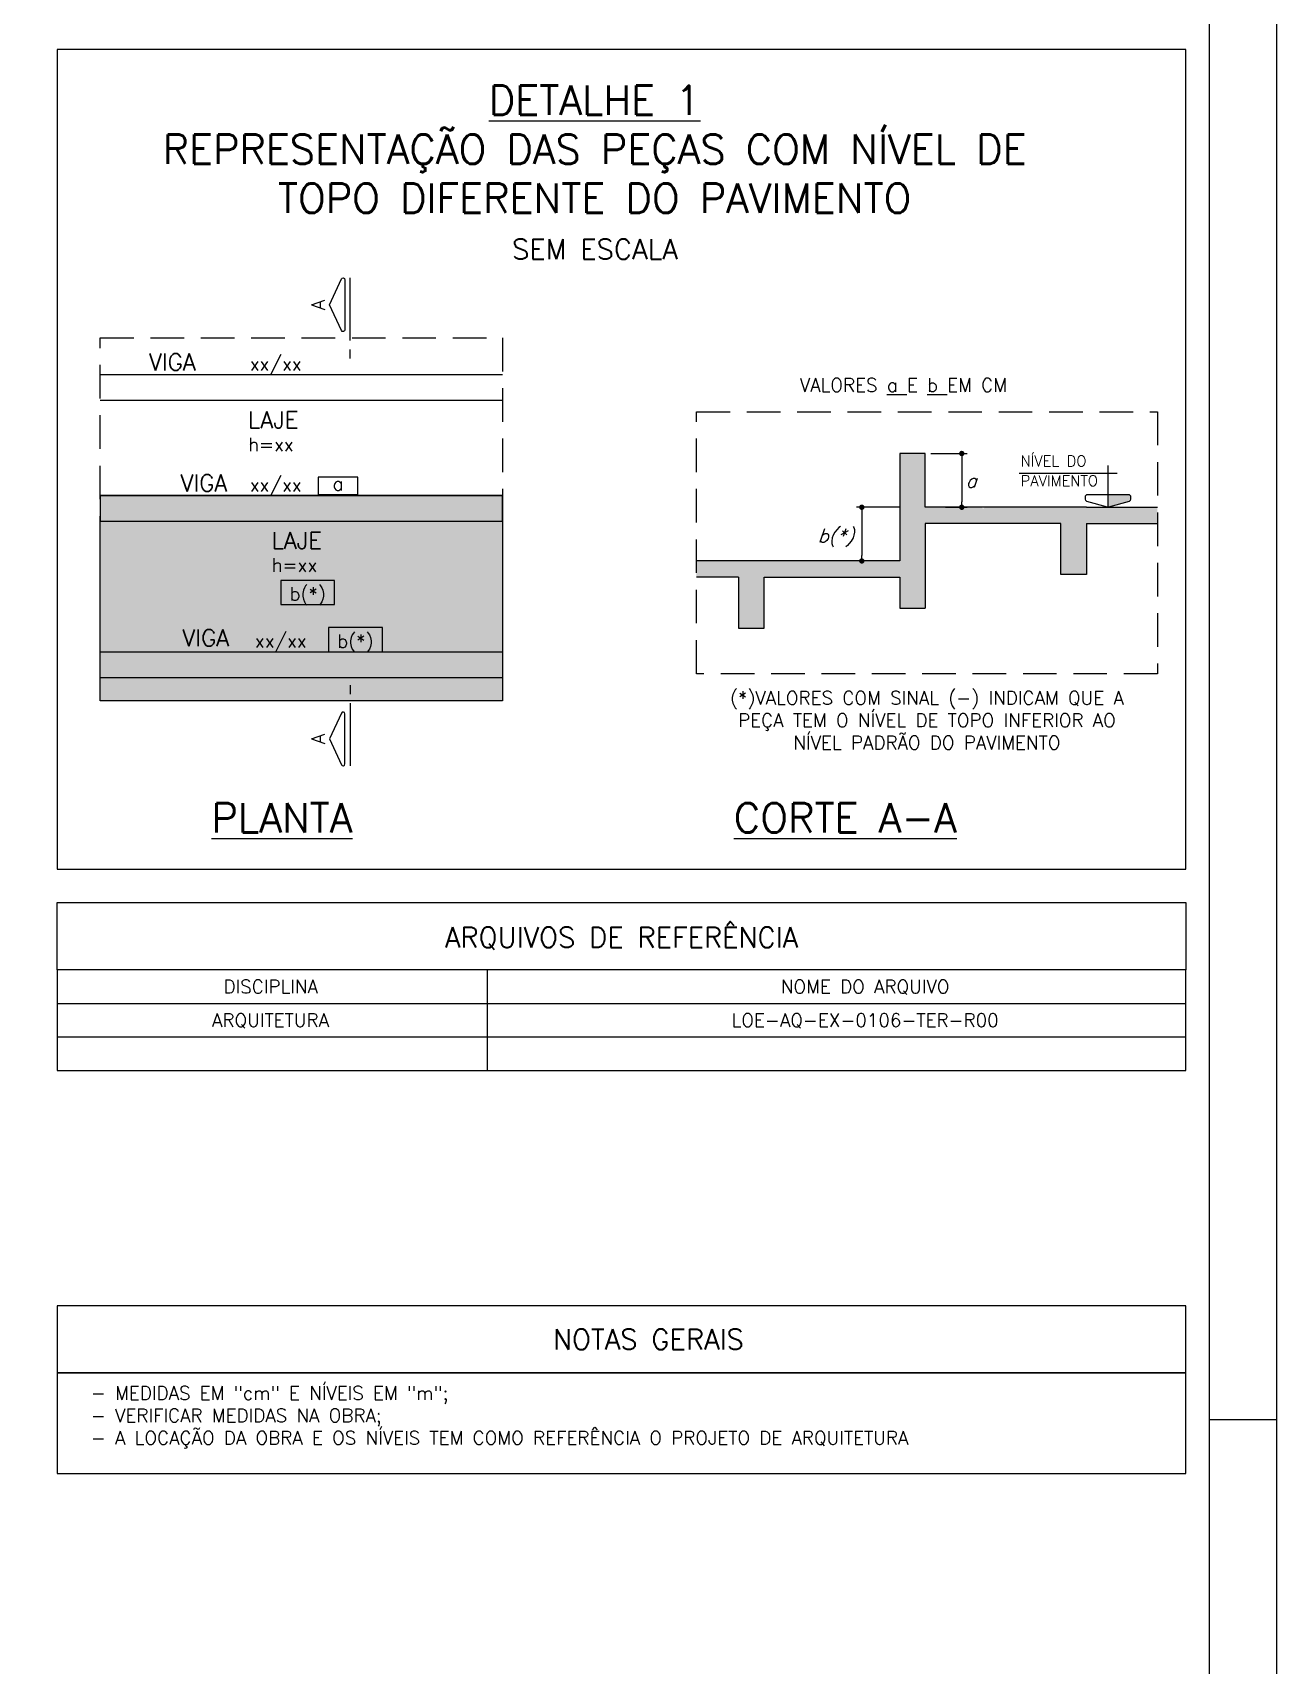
# Model space of a CAD drawing. Extents: x -5173 to 5397, y -2411 to 2089.
# Drawn here: x 4471 to 5397, y -1109 to 106 of the extents above; entities that cross this region are included whole.
import ezdxf
from ezdxf.enums import TextEntityAlignment as Align

# ---------------------------------------------------------------- set-up
doc = ezdxf.new("R2010")
doc.units = 0
doc.header["$LTSCALE"] = 50
doc.header["$MEASUREMENT"] = 0
doc.linetypes.add('DASHED', pattern=[0.75, 0.5, -0.25])
doc.layers.get('0').update_dxf_attribs({"linetype": 'CONTINUOUS'})
for name, color, linetype in [('F-AUX', 2, 'CONTINUOUS'), ('F-CORTE', 4, 'CONTINUOUS'), ('F-CORTE-INDICAÇÃO', 4, 'CONTINUOUS'), ('F-COTAS', 106, 'CONTINUOUS'), ('F-DESNIVEL-1', 254, 'CONTINUOUS'), ('F-DET_LINHA', 1, 'CONTINUOUS'), ('F-DET_TEXTO', 3, 'CONTINUOUS'), ('F-LAJES', 3, 'CONTINUOUS'), ('F-LAJES-DIM', 2, 'CONTINUOUS'), ('F-LAJES-NOME', 4, 'CONTINUOUS'), ('F-MARGEM', 1, 'CONTINUOUS'), ('F-SOLIDO', 71, 'CONTINUOUS'), ('F-TEXTO', 6, 'CONTINUOUS'), ('F-TEXTO-CYAN', 4, 'CONTINUOUS'), ('F-TEXTO-YELLOW', 2, 'CONTINUOUS'), ('F-VIGAS-DIM', 2, 'CONTINUOUS'), ('F-VIGAS-NOME', 4, 'CONTINUOUS')]:
    doc.layers.add(name, color=color, linetype=linetype)
doc.layers.add('F-DESNIVEL-2', color=7, linetype='CONTINUOUS', true_color=0xffd1e8)
doc.styles.add('8718-AE-BARR-FORM-R09$0$ROMANS', font='simplex.shx', dxfattribs={"oblique": 20})
doc.styles.add('CP-TEXTO', font='simplex.shx')
doc.styles.add('MCP', font='simplex.shx')
doc.styles.add('ROMANS', font='simplex.shx')

# ---------------------------------------------------------------- blocks, each defined once
blk = doc.blocks.new('*U178')
at = {"layer": 'F-LAJES-DIM', "color": 1}
blk.add_lwpolyline([(0, 0), (40, 0), (40, 18), (0, 18)], close=True, dxfattribs=at)
at = {"layer": 'F-LAJES-DIM', "style": 'MCP'}
blk.add_attdef('DIM', text='', height=10, dxfattribs=at).set_placement((20, 8), align=Align.MIDDLE_CENTER)
blk = doc.blocks.new('*U176')
at = {"layer": 'F-LAJES-DIM', "color": 1}
blk.add_lwpolyline([(0, 0), (29.4, 0), (29.4, 13), (0, 13)], close=True, dxfattribs=at)
at = {"layer": 'F-LAJES-DIM', "style": 'MCP'}
blk.add_attdef('DIM', text='', height=10, dxfattribs=at).set_placement((14.7, 8), align=Align.MIDDLE_CENTER)
blk = doc.blocks.new('_DOT')
at = {"color": 0, "linetype": 'ByBlock'}
blk.add_line((-0.5, 0), (-1, 0), dxfattribs=at)
at = {"color": 0, "linetype": 'ByBlock', "const_width": 0.5}
blk.add_lwpolyline([(-0.25, 0, 1), (0.25, 0, 1)], format="xyb", close=True, dxfattribs=at)
blk = doc.blocks.new('*U177')
at = {"layer": 'F-LAJES-DIM', "color": 1}
blk.add_lwpolyline([(0, 0), (40.2, 0), (40.2, 18), (0, 18)], close=True, dxfattribs=at)
at = {"layer": 'F-LAJES-DIM', "style": 'MCP'}
blk.add_attdef('DIM', text='', height=10, dxfattribs=at).set_placement((20.1, 8), align=Align.MIDDLE_CENTER)
blk = doc.blocks.new('A0-5L_900')
at = {"layer": 'F-MARGEM', "color": 2}
blk.add_line((210.4, 29.7), (211.4, 29.7), dxfattribs=at)
blk.add_lwpolyline([(0, 0), (0, 90), (211.4, 90), (211.4, 0)], close=True, dxfattribs=at)
at = {"layer": 'F-MARGEM', "color": 7}
blk.add_lwpolyline([(2.5, 89), (210.4, 89), (210.4, 1), (2.5, 1)], close=True, dxfattribs=at)

msp = doc.modelspace()

# ---------------------------------------------------------------- hatches: boundary and pattern name
at = {"layer": 'F-DESNIVEL-1'}
h = msp.add_hatch(color=256, dxfattribs=at)
h.dxf.hatch_style = 1
h.paths.add_polyline_path([(4820.393, -391.602), (4520.965, -391.602), (4520.965, -257.815), (4820.393, -257.815)])
at = {"layer": 'F-DESNIVEL-2'}
h = msp.add_hatch(color=256, dxfattribs=at)
h.dxf.hatch_style = 1
h.paths.add_polyline_path([(4520.965, -257.815), (4820.393, -257.815), (4820.393, -238.815), (4520.965, -238.815)])
at = {"layer": 'F-SOLIDO'}
for points in [[(4964.896, -287.514), (4996.25, -287.514), (5086.97, -287.514, 0.41421356), (5087.97, -288.514, 0.41421356), (5088.97, -287.514), (5116.25, -287.514), (5116.25, -247.514), (5116.25, -207.514), (5135.25, -207.514), (5135.25, -247.514), (5177.326, -247.514, 0.41421356), (5178.326, -248.514, 0.41421356), (5179.326, -247.514), (5255.25, -247.514), (5271.247, -247.514), (5307.981, -247.514), (5307.981, -259.514), (5255.25, -259.514), (5255.25, -297.514), (5236.25, -297.514), (5236.25, -259.514), (5135.25, -259.514), (5135.25, -322.514), (5116.25, -322.514), (5116.25, -299.514), (5015.25, -299.514), (5015.25, -337.514), (4996.25, -337.514), (4996.25, -299.514), (4964.896, -299.514)], [(5271.247, -237.985), (5286.447, -237.985, -0.41421356), (5288.047, -239.585), (5288.047, -241.594, -0.33120617), (5286.906, -243.127), (5271.706, -247.447, -0.07299342), (5271.247, -247.514)]]:
    msp.add_hatch(color=256, dxfattribs=at).paths.add_polyline_path(points)

# ---------------------------------------------------------------- linework, layer by layer
at = {"layer": 'F-AUX', "color": 2}
for p, q in [((5271.247, -216.386), (5271.247, -247.514)), ((5277.966, -222.349), (5205.046, -222.349))]:
    msp.add_line(p, q, dxfattribs=at)
msp.add_lwpolyline([(5271.706, -247.447, -0.14676884), (5270.787, -247.447), (5255.587, -243.127, -0.33120617), (5254.447, -241.594), (5254.447, -239.585, -0.41421356), (5256.047, -237.985), (5286.447, -237.985, -0.41421356), (5288.047, -239.585), (5288.047, -241.594, -0.33120617), (5286.906, -243.127), (5271.706, -247.447, -0.14676884), (5270.787, -247.447)], format="xyb", dxfattribs=at)
at = {"layer": 'F-CORTE'}
for p, q in [((5116.25, -299.514), (5116.25, -322.514)), ((5116.25, -322.514), (5135.25, -322.514))]:
    msp.add_line(p, q, dxfattribs=at)
for points in [[(5255.25, -247.514), (5135.25, -247.514), (5135.25, -207.514), (5116.25, -207.514), (5116.25, -287.514), (4996.25, -287.514)], [(5255.25, -247.514), (5307.981, -247.514)], [(5255.25, -259.514), (5255.25, -297.514), (5236.25, -297.514), (5236.25, -259.514), (5135.25, -259.514), (5135.25, -322.514)], [(5255.25, -259.514), (5307.981, -259.514)], [(4996.25, -287.514), (4964.896, -287.514)], [(4996.25, -299.514), (4964.896, -299.514)], [(4996.25, -299.514), (4996.25, -337.514), (5015.25, -337.514), (5015.25, -299.514), (5116.25, -299.514)]]:
    msp.add_lwpolyline(points, dxfattribs=at)
at = {"layer": 'F-CORTE-INDICAÇÃO'}
for p, q in [((4707.119, -123.482), (4707.119, -76.816)), ((4707.119, -136.816), (4707.119, -130.149)), ((4707.119, -379.899), (4707.119, -386.566)), ((4707.119, -393.232), (4707.119, -439.899))]:
    msp.add_line(p, q, dxfattribs=at)
for points in [[(4703.119, -115.482, -0.80258485), (4700.577, -116.046), (4691.61, -96.816), (4700.577, -77.586, -0.80258485), (4703.119, -78.149)], [(4703.119, -401.232, 0.80258485), (4700.577, -400.669), (4691.61, -419.899), (4700.577, -439.129, 0.80258485), (4703.119, -438.566)]]:
    msp.add_lwpolyline(points, format="xyb", close=True, dxfattribs=at)
at = {"layer": 'F-COTAS'}
for p, q in [((5139.25, -207.514), (5166.388, -207.514)), ((5162.388, -211.514), (5162.388, -243.514)), ((5116.25, -247.514), (5083.97, -247.514)), ((5087.97, -251.514), (5087.97, -283.514)), ((5150.31, -247.514), (5166.388, -247.514)), ((5107.804, -287.514), (5083.97, -287.514))]:
    msp.add_line(p, q, dxfattribs=at)
at = {"layer": 'F-DESNIVEL-1'}
msp.add_lwpolyline([(4820.393, -391.602), (4520.965, -391.602), (4520.965, -257.815), (4820.393, -257.815)], close=True, dxfattribs=at)
at = {"layer": 'F-DESNIVEL-2'}
msp.add_lwpolyline([(4520.965, -257.815), (4820.393, -257.815), (4820.393, -238.815), (4520.965, -238.815)], close=True, dxfattribs=at)
at = {"layer": 'F-DET_LINHA'}
for p, q in [((4809.076, -591.784), (4809.076, -616.784)), ((4809.076, -616.784), (4809.076, -641.784)), ((4809.076, -641.784), (4809.076, -666.784)), ((4489.076, -891.784), (5329.076, -891.784)), ((4489.076, -966.784), (5329.076, -966.784))]:
    msp.add_line(p, q, dxfattribs=at)
at = {"layer": 'F-DET_LINHA', "color": 1}
msp.add_lwpolyline([(4489.076, -516.784), (5329.076, -516.784), (5329.076, 93.216), (4489.076, 93.216)], close=True, dxfattribs=at)
at = {"layer": 'F-DET_LINHA', "color": 1, "linetype": 'DASHED'}
for points in [[(4520.965, -121.39), (4820.393, -121.39), (4820.393, -391.602), (4520.965, -391.602)], [(5307.981, -371.394), (4964.896, -371.394), (4964.896, -176.375), (5307.981, -176.375)]]:
    msp.add_lwpolyline(points, close=True, dxfattribs=at)
at = {"layer": 'F-DET_LINHA'}
for points in [[(5329.076, -591.784), (4489.076, -591.784), (4489.076, -541.784), (5329.076, -541.784)], [(4489.076, -891.784), (5329.076, -891.784), (5329.076, -841.784), (4489.076, -841.784)], [(4489.076, -966.784), (5329.076, -966.784), (5329.076, -891.784), (4489.076, -891.784)]]:
    msp.add_lwpolyline(points, close=True, dxfattribs=at)
for points in [[(4489.076, -591.784), (4489.076, -616.784), (5329.076, -616.784), (5329.076, -591.784)], [(4489.076, -616.784), (4489.076, -641.784), (5329.076, -641.784), (5329.076, -616.784)], [(4489.076, -641.784), (4489.076, -666.784), (5329.076, -666.784), (5329.076, -641.784)]]:
    msp.add_lwpolyline(points, dxfattribs=at)
at = {"layer": 'F-LAJES'}
for points in [[(4520.965, -148.815), (4820.393, -148.815)], [(4520.965, -167.815), (4820.393, -167.815)], [(4520.965, -238.815), (4820.393, -238.815)], [(4520.965, -257.815), (4820.393, -257.815)], [(4520.965, -355.112), (4820.393, -355.112)], [(4520.965, -374.112), (4820.393, -374.112)]]:
    msp.add_lwpolyline(points, dxfattribs=at)

# ---------------------------------------------------------------- block references
at = {"layer": 'F-COTAS', "xscale": 4, "yscale": 4, "zscale": 4}
for p, rotation in [((5162.388, -207.514), 90), ((5087.97, -247.514), 90), ((5162.388, -247.514), 270), ((5087.97, -287.514), 270)]:
    msp.add_blockref('_DOT', p, dxfattribs=dict(at, rotation=rotation))
at = {"layer": 'F-LAJES-DIM', "linetype": 'Continuous'}
for name, p, values in [('*U176', (4683.307, -238.09), {'DIM': 'a'}), ('*U178', (4655.466, -319.956), {'DIM': 'b(*)'}), ('*U177', (4690.865, -355.112), {'DIM': 'b(*)'})]:
    msp.add_blockref(name, p, dxfattribs=at).add_auto_attribs(values)
at = {"layer": 'F-MARGEM', "linetype": 'Continuous', "xscale": 50, "yscale": 50, "zscale": 50}
msp.add_blockref('A0-5L_900', (-5173.424, -2411.477), dxfattribs=at)

# ---------------------------------------------------------------- texts
at = {"layer": 'F-CORTE-INDICAÇÃO', "linetype": 'Continuous', "style": 'ROMANS'}
for p in [(4683.277, -96.816), (4683.277, -419.899)]:
    msp.add_text('A', height=10, rotation=90, dxfattribs=at).set_placement(p, align=Align.MIDDLE_CENTER)
at = {"layer": 'F-DET_TEXTO', "color": 4, "style": '8718-AE-BARR-FORM-R09$0$ROMANS'}
for s, p in [('ARQUIVOS DE REFERÊNCIA', (4909.076, -567.635)), ('NOTAS GERAIS', (4929.076, -866.784))]:
    msp.add_text(s, height=15, dxfattribs=at).set_placement(p, align=Align.MIDDLE_CENTER)
at = {"layer": 'F-LAJES-DIM', "linetype": 'Continuous', "style": 'MCP'}
for p in [(4631.095, -205.761), (4648.626, -295.502)]:
    msp.add_text('h=xx', height=10, dxfattribs=at).set_placement(p)
at = {"layer": 'F-LAJES-NOME', "linetype": 'Continuous', "style": 'MCP'}
for p in [(4631.095, -188.761), (4648.626, -278.502)]:
    msp.add_text('LAJE', height=12.5, dxfattribs=at).set_placement(p)
at = {"layer": 'F-TEXTO', "style": 'ROMANS'}
for s, p in [('%%UPLANTA', (4603.868, -489.58)), ('%%UCORTE A-A', (4992.743, -489.58))]:
    msp.add_text(s, height=21.875, dxfattribs=at).set_placement(p)
at = {"layer": 'F-TEXTO', "color": 4, "style": 'MCP'}
for s, p in [('DISCIPLINA', (4647.937, -604.284)), ('NOME DO ARQUIVO', (5090.442, -604.284))]:
    msp.add_text(s, height=10, dxfattribs=at).set_placement(p, align=Align.MIDDLE_CENTER)
at = {"layer": 'F-TEXTO', "color": 3, "style": 'MCP'}
for s, p in [('ARQUITETURA', (4647.775, -629.284)), ('LOE-AQ-EX-0106-TER-R00', (5090.448, -629.284))]:
    msp.add_text(s, height=10, dxfattribs=at).set_placement(p, align=Align.MIDDLE_CENTER)
at = {"layer": 'F-TEXTO', "insert": (4889.076, 18.95), "char_height": 21.875, "width": 750, "attachment_point": 5, "style": 'ROMANS'}
msp.add_mtext('{\\LDETALHE 1}\\PREPRESENTAÇÃO DAS PEÇAS COM NÍVEL DE TOPO DIFERENTE DO PAVIMENTO', dxfattribs=at)
at = {"layer": 'F-TEXTO', "color": 3, "char_height": 8, "attachment_point": 1, "style": 'MCP'}
for s, insert in [('NÍVEL DO', (5206.181, -209.079)), ('PAVIMENTO', (5206.181, -223.825))]:
    msp.add_mtext_dynamic_manual_height_columns(s, width=59.10237, gutter_width=12.5, heights=[0], dxfattribs=dict(at, insert=insert))
at = {"layer": 'F-TEXTO', "color": 3, "insert": (4514.076, -901.784), "char_height": 10, "width": 840.80067, "attachment_point": 1, "style": 'CP-TEXTO'}
msp.add_mtext('- MEDIDAS EM "cm" E NÍVEIS EM "m";\\P- VERIFICAR MEDIDAS NA OBRA;\\P- A LOCAÇÃO DA OBRA E OS NÍVEIS TEM COMO REFERÊNCIA O PROJETO DE ARQUITETURA', dxfattribs=at)
at = {"layer": 'F-TEXTO-CYAN', "style": 'ROMANS', "oblique": 20}
for s, p in [('a', (5165.104, -232.782)), ('b(*)', (5054.954, -273.639))]:
    msp.add_text(s, height=10, dxfattribs=at).set_placement(p)
at = {"layer": 'F-TEXTO-CYAN', "color": 3, "char_height": 10, "style": 'ROMANS'}
for s, insert, width, attachment_point in [('VALORES {\\La} E {\\Lb} EM CM', (5041.819, -151.527), 491.08938, 1), ('(*)VALORES COM SINAL (-) INDICAM QUE A PEÇA TEM O NÍVEL DE TOPO INFERIOR AO NÍVEL PADRÃO DO PAVIMENTO', (5136.438, -406.062), 343.08504, 5)]:
    msp.add_mtext(s, dxfattribs=dict(at, insert=insert, width=width, attachment_point=attachment_point))
at = {"layer": 'F-TEXTO-YELLOW', "style": 'ROMANS'}
msp.add_text('SEM ESCALA', height=15, dxfattribs=at).set_placement((4827.572, -62.95))
at = {"layer": 'F-VIGAS-DIM', "linetype": 'Continuous', "style": 'MCP'}
for p in [(4632.35, -145.69), (4632.35, -235.69), (4636.168, -351.987)]:
    msp.add_text('xx/xx', height=10, dxfattribs=at).set_placement(p)
at = {"layer": 'F-VIGAS-NOME', "linetype": 'Continuous', "style": 'MCP'}
for p in [(4557.35, -145.69), (4580.81, -235.69), (4582.218, -351.008)]:
    msp.add_text('VIGA', height=12.5, dxfattribs=at).set_placement(p)

doc.saveas('drawing.dxf')
